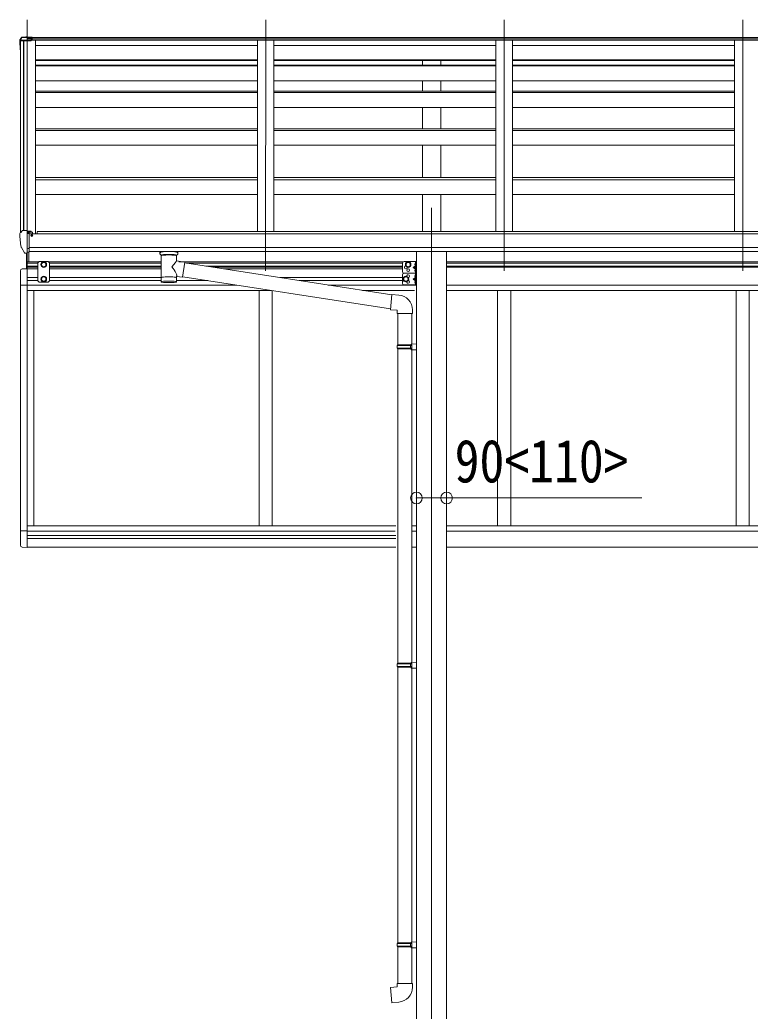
# Model space of a CAD drawing. Units: millimetres at full size, sheet at 1:35; details may follow other scales. Extents: x -9783 to 9892, y -6828 to 6752.
# Drawn here: x 2076 to 4269, y -944 to 2034 of the extents above; entities that cross this region are included whole.
import ezdxf
from ezdxf.enums import TextEntityAlignment as Align

# ---------------------------------------------------------------- set-up
doc = ezdxf.new("R2010")
doc.units = ezdxf.units.MM
doc.header["$LTSCALE"] = 35
doc.header["$PDMODE"] = 32
doc.header["$PDSIZE"] = 35
for name, color, linetype, lineweight in [('0-1_本体', 4, 'Continuous', 9), ('0-2_部品', 7, 'Continuous', 9), ('0-8_PARTS2', 2, 'Continuous', 9), ('0-A_寸法', 6, 'Continuous', 9), ('1-1_GLASS', 4, 'Continuous', 9), ('1-2_GLASS_SEAL', 7, 'Continuous', 9)]:
    doc.layers.add(name, color=color, linetype=linetype, lineweight=lineweight)
doc.styles.add('ＭＳ ゴシック', font='')
doc.styles.get('ＭＳ ゴシック').set_extended_font_data('MS Gothic')

msp = doc.modelspace()

# ---------------------------------------------------------------- linework, layer by layer
at = {"layer": '0-1_本体'}
for p, q in [((2078.1, 1969.88), (2078.08, 1394.75)), ((2079.04, 1970.72), (2086.87, 1971.13)), ((2087.08, 1971.14), (2087.08, 1401.29)), ((2087.78, 1401.29), (2087.78, 1971.14)), ((7814.08, 1973.61), (2110.09, 1973.61)), ((7814.08, 1972.7), (2110.09, 1972.7)), ((2113.59, 1980.81), (7810.58, 1980.81)), ((7810.58, 1979.23), (2113.59, 1979.23)), ((2123.08, 1972.7), (2123.08, 1391.48)), ((2789.08, 1972.7), (2789.08, 1397.9)), ((2839.08, 1972.7), (2839.08, 1397.9)), ((3505.08, 1972.7), (3505.08, 1397.9)), ((3555.08, 1972.7), (3555.08, 1397.9)), ((4221.08, 1972.7), (4221.08, 1397.9)), ((2789.08, 1957.5), (2123.08, 1957.5)), ((3505.08, 1957.5), (2839.08, 1957.5)), ((4221.08, 1957.5), (3555.08, 1957.5)), ((2789.08, 1913.97), (2123.08, 1913.97)), ((2789.08, 1912.89), (2123.08, 1912.89)), ((2789.08, 1911.59), (2123.08, 1911.59)), ((3505.08, 1913.97), (2839.08, 1913.97)), ((3505.08, 1912.89), (2839.08, 1912.89)), ((3505.08, 1911.59), (2839.08, 1911.59)), ((3284.58, 1898.4), (3284.58, 1911.59)), ((3339.58, 1898.4), (3339.58, 1911.59)), ((4221.08, 1913.97), (3555.08, 1913.97)), ((4221.08, 1912.89), (3555.08, 1912.89)), ((4221.08, 1911.59), (3555.08, 1911.59)), ((2123.08, 1898.4), (2789.08, 1898.4)), ((2123.08, 1895.82), (2789.08, 1895.82)), ((2839.08, 1898.4), (3505.08, 1898.4)), ((2839.08, 1895.82), (3505.08, 1895.82)), ((3555.08, 1898.4), (4221.08, 1898.4)), ((3555.08, 1895.82), (4221.08, 1895.82)), ((2123.08, 1851.08), (2789.08, 1851.08)), ((2839.08, 1851.08), (3505.08, 1851.08)), ((3284.58, 1819.61), (3284.58, 1851.08)), ((3339.58, 1819.61), (3339.58, 1851.08)), ((3555.08, 1851.08), (4221.08, 1851.08)), ((2123.08, 1819.61), (2789.08, 1819.61)), ((2839.08, 1819.61), (3505.08, 1819.61)), ((3555.08, 1819.61), (4221.08, 1819.61)), ((2123.08, 1815.63), (2789.08, 1815.63)), ((2839.08, 1815.63), (3505.08, 1815.63)), ((3555.08, 1815.63), (4221.08, 1815.63)), ((2123.08, 1771.18), (2789.08, 1771.18)), ((2839.08, 1771.18), (3505.08, 1771.18)), ((3284.58, 1706.75), (3284.58, 1771.18)), ((3339.58, 1706.75), (3339.58, 1771.18)), ((3555.08, 1771.18), (4221.08, 1771.18)), ((2123.08, 1706.75), (2789.08, 1706.75)), ((2123.08, 1701.38), (2789.08, 1701.38)), ((2839.08, 1706.75), (3505.08, 1706.75)), ((2839.08, 1701.38), (3505.08, 1701.38)), ((3555.08, 1706.75), (4221.08, 1706.75)), ((3555.08, 1701.38), (4221.08, 1701.38)), ((2123.08, 1657.32), (2789.08, 1657.32)), ((2839.08, 1657.32), (3505.08, 1657.32)), ((3284.58, 1560.12), (3284.58, 1657.32)), ((3339.58, 1560.12), (3339.58, 1657.32)), ((3555.08, 1657.32), (4221.08, 1657.32)), ((2123.08, 1560.12), (2789.08, 1560.12)), ((2123.08, 1553.36), (2789.08, 1553.36)), ((2839.08, 1560.12), (3505.08, 1560.12)), ((2839.08, 1553.36), (3505.08, 1553.36)), ((3555.08, 1560.12), (4221.08, 1560.12)), ((3555.08, 1553.36), (4221.08, 1553.36)), ((2123.08, 1509.79), (2789.08, 1509.79)), ((2839.08, 1509.79), (3505.08, 1509.79)), ((3284.58, 1397.9), (3284.58, 1509.79)), ((3339.58, 1397.9), (3339.58, 1509.79)), ((3555.08, 1509.79), (4221.08, 1509.79)), ((7819.58, 1391.48), (2104.58, 1391.48)), ((7796.08, 1397.9), (2128.08, 1397.9)), ((2128.08, 1391.48), (2128.08, 1397.82)), ((2104.58, 1349.89), (7819.58, 1349.89)), ((7819.58, 1338.04), (2104.58, 1338.12)), ((3266.88, 1338.1), (3266.88, -1518.88)), ((3357.28, 1338.1), (3357.28, -1518.88))]:
    msp.add_line(p, q, dxfattribs=at)
msp.add_circle((2112.06, 1386.38), 3, dxfattribs=at)
msp.add_arc((2079.09, 1969.72), 1, 93, 173.32986, dxfattribs=at)
at = {"layer": '0-2_部品'}
for p, q in [((2076.09, 1973.32), (2076.09, 1969.23)), ((2076.09, 1968.55), (2076.09, 1969.23)), ((2081.11, 1981.47), (2076.63, 1975.04)), ((2076.63, 1975.04), (2076.63, 1971.52)), ((2077.59, 1968.55), (2077.59, 1969.23)), ((2082.29, 1980.03), (2077.87, 1972.62)), ((2086.98, 1973.3), (2078.93, 1972.91)), ((2086.98, 1972.64), (2078.93, 1972.22)), ((2079.01, 1970.72), (2087.02, 1971.14)), ((2088.12, 1982.27), (2081.87, 1981.89)), ((2082.29, 1980.03), (2098.09, 1980.87)), ((2082.43, 1981.16), (2082.43, 1980.43)), ((2086.98, 1972.64), (2110.09, 1974.04)), ((2087.02, 1971.14), (2110.09, 1971.14)), ((2098.09, 1982.88), (2094.05, 1982.64)), ((2098.09, 1982.11), (2098.09, 1982.88)), ((2113.59, 1981.94), (2098.09, 1982.88)), ((2098.09, 1982.88), (2098.09, 1982.11)), ((2098.09, 1982.11), (2098.09, 1981.39)), ((2098.09, 1978.47), (2098.09, 1980.87)), ((2113.59, 1980.05), (2098.09, 1980.87)), ((2113.59, 1977.65), (2110.09, 1977.83)), ((2113.59, 1976.35), (2110.09, 1976.35)), ((2110.09, 1974.04), (2110.09, 1971.14)), ((2113.59, 1981.94), (2113.59, 1981.17)), ((2113.59, 1981.17), (2113.59, 1980.44)), ((2113.59, 1980.44), (2113.59, 1980.05)), ((2113.59, 1980.05), (2113.59, 1977.65)), ((2113.59, 1976.35), (2113.59, 1977.65)), ((2082.99, 1400.73), (2078.93, 1394.92)), ((2098.08, 1332.79), (2098.08, 1401.29)), ((2099.58, 1400.38), (2098.08, 1400.38)), ((2099.58, 1400.38), (2099.58, 1394.21)), ((2109.26, 1398.88), (2099.58, 1399.6)), ((2076.08, 1391.92), (2076.08, 1391.29)), ((2104.58, 1391.56), (2098.08, 1391.96)), ((2099.58, 1396.61), (2113.58, 1396.55)), ((2109.06, 1386.38), (2109.58, 1386.38)), ((2109.58, 1386.38), (2109.88, 1386.38)), ((2110.08, 1396.57), (2110.08, 1398.46)), ((2114.58, 1395.44), (2114.58, 1391.48)), ((2090.46, 1334.61), (2080.71, 1349.99)), ((2096.58, 1332.89), (2092.87, 1333.11)), ((2096.58, 1332.89), (2098.08, 1332.79)), ((2098.08, 1334.99), (2098.58, 1334.99)), ((2098.58, 1334.99), (2099.08, 1335.99)), ((2104.58, 1335.99), (2099.08, 1335.99)), ((2496.58, 1332), (2496.58, 1338.11)), ((2500.68, 1327.5), (2500.67, 1247.2)), ((2546.48, 1309.92), (2546.48, 1327.51)), ((2550.58, 1332), (2550.58, 1338.11)), ((2571.7, 1306.02), (2546.48, 1309.93)), ((2571.7, 1306.02), (2564.68, 1260.76)), ((3192.81, 1207.6), (2571.39, 1304)), ((2546.5, 1247.2), (2546.48, 1263.83)), ((2546.48, 1263.58), (2564.68, 1260.76)), ((3189.15, 1165.66), (2564.95, 1262.5)), ((3213.81, 1207.53), (3192.97, 1209.36)), ((3254.88, 1151.79), (3254.88, 1162.71)), ((3208.88, 1151.79), (3254.88, 1151.79)), ((3210.88, 1151.79), (3210.88, 1057.65)), ((3252.88, 1151.79), (3252.88, 1060.21)), ((3208.88, 1055.65), (3209.88, 1057.65)), ((3208.88, 1055.65), (3252.88, 1055.65)), ((3208.88, 1055.65), (3208.88, 1047.65)), ((3208.88, 1047.65), (3252.88, 1047.65)), ((3208.88, 1047.65), (3209.88, 1045.65)), ((3209.88, 1057.65), (3252.88, 1057.65)), ((3209.88, 1045.65), (3252.88, 1045.65)), ((3210.88, 1045.65), (3210.88, 101.46)), ((3248.41, 1055.65), (3247.98, 1057.65)), ((3250.88, 1060.15), (3266.88, 1060.62)), ((3250.88, 1058.15), (3250.88, 1060.15)), ((3250.88, 1058.15), (3252.88, 1058.15)), ((3250.88, 1043.15), (3250.88, 1045.15)), ((3250.88, 1043.15), (3266.88, 1042.68)), ((3252.88, 1043.09), (3252.88, 104.02)), ((3266.88, 1060.62), (3266.88, 1042.68)), ((3208.88, 99.46), (3209.88, 101.46)), ((3208.88, 99.46), (3208.88, 91.46)), ((3208.88, 99.46), (3252.88, 99.46)), ((3208.88, 91.46), (3209.88, 89.46)), ((3208.88, 91.46), (3252.88, 91.46)), ((3209.88, 101.46), (3252.88, 101.46)), ((3209.88, 89.46), (3252.88, 89.46)), ((3210.88, 89.46), (3210.88, -738.73)), ((3248.41, 99.46), (3247.98, 101.46)), ((3248.41, 91.46), (3247.98, 89.46)), ((3248.41, 99.46), (3248.41, 91.46)), ((3250.88, 103.96), (3266.88, 104.43)), ((3250.88, 101.96), (3250.88, 103.96)), ((3250.88, 101.96), (3252.88, 101.96)), ((3252.88, 88.96), (3252.88, 101.96)), ((3266.88, 104.43), (3266.88, 86.49)), ((3250.88, 86.96), (3250.88, 88.96)), ((3250.88, 88.96), (3252.88, 88.96)), ((3250.88, 86.96), (3266.88, 86.49)), ((3252.88, 86.9), (3252.88, -736.17)), ((3208.88, -740.73), (3209.88, -738.73)), ((3208.88, -740.73), (3208.88, -748.73)), ((3208.88, -740.73), (3252.88, -740.73)), ((3209.88, -738.73), (3252.88, -738.73)), ((3248.41, -740.73), (3247.98, -738.73)), ((3248.41, -740.73), (3248.41, -748.73)), ((3250.88, -736.23), (3266.88, -735.76)), ((3250.88, -738.23), (3250.88, -736.23)), ((3250.88, -738.23), (3252.88, -738.23)), ((3252.88, -751.23), (3252.88, -738.23)), ((3266.88, -735.76), (3266.88, -753.7)), ((3208.88, -748.73), (3209.88, -750.73)), ((3208.88, -748.73), (3252.88, -748.73)), ((3209.88, -750.73), (3252.88, -750.73)), ((3210.88, -750.73), (3210.88, -860.73)), ((3248.41, -748.73), (3247.98, -750.73)), ((3250.88, -753.23), (3250.88, -751.23)), ((3250.88, -751.23), (3252.88, -751.23)), ((3250.88, -753.23), (3266.88, -753.7)), ((3252.88, -753.29), (3252.88, -860.73)), ((3254.88, -860.73), (3254.88, -871.64)), ((3188.96, -872.47), (3208.88, -870.73)), ((3192.97, -918.3), (3188.96, -872.47)), ((3213.81, -916.47), (3192.97, -918.3))]:
    msp.add_line(p, q, dxfattribs=at)
for points in [[(2081.87, 1981.89), (2081.99, 1981.89), (2082.33, 1981.67), (2082.43, 1981.16)], [(2082.43, 1980.43), (2082.37, 1980.22), (2082.29, 1980.03)], [(2086.98, 1973.3), (2110.09, 1974.68), (2110.09, 1974.04)], [(2098.09, 1980.87), (2098.09, 1981.39), (2098.09, 1982.11)], [(2098.09, 1978.47), (2110.09, 1978.05), (2110.09, 1974.68)], [(2098.08, 1401.29), (2086.08, 1401.29), (2083.75, 1401.15)], [(2104.58, 1335.99), (2104.58, 1394.21), (2099.58, 1394.21)], [(2109.26, 1398.88), (2109.43, 1398.86), (2109.58, 1398.83), (2109.73, 1398.79), (2109.85, 1398.73), (2109.95, 1398.67), (2110.02, 1398.61), (2110.07, 1398.54), (2110.08, 1398.46)], [(2109.88, 1387.57), (2109.88, 1386.38), (2114.58, 1386.38)], [(2114.58, 1387.99), (2114.58, 1386.38), (2115.06, 1386.38)], [(2098.08, 1346.68), (2101.25, 1347.09), (2104.58, 1347.52)], [(2496.62, 1331.94), (2496.6, 1332.29), (2496.84, 1333.25), (2497.36, 1334.14), (2498.17, 1334.97), (2499.28, 1335.77), (2500.68, 1336.5)], [(2496.62, 1332.05), (2496.6, 1331.7), (2496.84, 1330.74), (2497.36, 1329.86), (2498.17, 1329.02), (2499.28, 1328.22), (2500.68, 1327.5)], [(2546.48, 1336.48), (2546.72, 1336.39), (2548.07, 1335.66), (2549.18, 1334.81), (2549.94, 1333.94), (2550.4, 1333.04), (2550.57, 1332.16)], [(2546.48, 1327.51), (2546.72, 1327.6), (2548.07, 1328.34), (2549.18, 1329.18), (2549.94, 1330.05), (2550.4, 1330.95), (2550.57, 1331.83)], [(3192.97, 1209.36), (3188.96, 1163.53), (3208.88, 1161.79), (3208.88, 1151.79)], [(3248.41, 1055.65), (3248.41, 1047.65), (3247.98, 1045.65)], [(3250.88, 1045.15), (3252.88, 1045.15), (3252.88, 1058.15)], [(3208.88, -870.73), (3208.88, -860.73), (3254.88, -860.73)]]:
    msp.add_lwpolyline(points, dxfattribs=at)
for centre, radius, start, end in [((2079.08, 1969.23), 2.99, 92.88363, 179.89821), ((2276.58, 1968.55), 200.5, 180.00038, 188.11165), ((2079.35, 1969.71), 3.27, 116.90088, 146.38921), ((2276.59, 1968.9), 199.01, 180.00039, 184.08805), ((2276.59, 1968.55), 199.01, 180.00039, 184.08802), ((2079.09, 1969.23), 1.5, 92.88363, 179.89821), ((2081.93, 1980.89), 1, 93.49169, 145.07667), ((2078.66, 2185.72), 203.67, 272.66471, 274.33431), ((2083.81, 1400.15), 1, 93.5, 145), ((2079.08, 1391.92), 3, 93, 180), ((2268.57, 1391.3), 192.49, 180.0008, 192.1233), ((2112.08, 1386.38), 2.5, 151.64236, 180), ((2112.08, 1386.38), 2.5, 0, 151.64236), ((2083.31, 1351.49), 3, 191.83348, 210), ((2093.06, 1336.11), 3, 210, 266.5), ((2513.65, 1286.78), 51.38, 92.46126, 104.61963), ((2533.54, 1286.78), 51.38, 75.38037, 87.53874), ((3209.88, 1162.71), 45, 0, 85), ((3209.88, -871.64), 45, 275, 0)]:
    msp.add_arc(centre, radius, start, end, dxfattribs=at)
for centre, major_axis, ratio, start_param, end_param in [((2079.09, 1973.32), (0, -3.01), 0.996195, 4.1015237, 4.712389), ((2079.09, 1969.36), (-0.11, 3.55), 0.844901, 0.0150814, 0.3799029), ((2113.58, 1395.45), (-0.02, 1.1), 0.906239, 4.6917496, 6.2625459), ((2523.58, 1326.3), (-22.91, -0.42), 0.072511, 4.711586, 6.2823824), ((2523.61, 1327.93), (-22.91, -0.42), 0.072511, 4.711586, 6.2823824), ((2523.56, 1327.93), (22.92, -0.42), 0.07247, 0.0008089, 1.5716053), ((2523.56, 1326.3), (22.92, -0.42), 0.07247, 0.0008089, 1.5716053), ((2534.58, 1332), (16, 0), 0.361356, 0, 0.0194874), ((2534.58, 1332), (16, 0), 0.361356, 6.2636979, 6.2831853), ((2523.58, 1290.37), (-22.81, 26.62), 0.234429, 3.1563334, 4.5976381), ((2526.14, 1287.73), (20.32, 22.25), 0.045535, 4.9756507, 6.2441899), ((2523.58, 1259.64), (22.91, 0), 0.122865, 6.2831853, 9.424778), ((2523.58, 1247.2), (22.92, 0), 0.101955, 6.2829723, 9.4248207), ((2523.58, 1247.2), (22.92, 0), 0.101955, 3.1415499, 6.2833984)]:
    msp.add_ellipse(centre, major_axis=major_axis, ratio=ratio, start_param=start_param, end_param=end_param, dxfattribs=at)
at = {"layer": '0-8_PARTS2'}
for p, q in [((2098.09, 2034.13), (2098.08, 1280.35)), ((2814.09, 2034.13), (2814.08, 1280.35)), ((3530.09, 2034.13), (3530.08, 1280.35)), ((4246.09, 2034.13), (4246.08, 1280.35)), ((3312.08, 1469.16), (3312.08, -1736.87))]:
    msp.add_line(p, q, dxfattribs=at)
at = {"layer": '0-A_寸法'}
for p, q in [((3266.88, 597.89), (3357.28, 597.89)), ((3357.28, 597.89), (3943.46, 597.89))]:
    msp.add_line(p, q, dxfattribs=at)
for p in [(3266.88, 597.89), (3357.28, 597.89)]:
    msp.add_point(p, dxfattribs=at)
at = {"layer": '1-1_GLASS'}
for p, q in [((2098.08, 1306.79), (2133.58, 1306.79)), ((2098.08, 1303.29), (2130.58, 1303.29)), ((2098.08, 1294.29), (2130.58, 1294.29)), ((2098.08, 1290.79), (2130.58, 1290.79)), ((2098.08, 1286.49), (2098.08, 1046.29)), ((2130.58, 1285.79), (2098.08, 1285.79)), ((2162.58, 1306.79), (2500.68, 1306.79)), ((2165.58, 1303.29), (2500.68, 1303.29)), ((2165.58, 1294.29), (2500.68, 1294.29)), ((2165.58, 1290.79), (2500.67, 1290.79)), ((2500.67, 1285.79), (2165.58, 1285.79)), ((2553.39, 1306.79), (3226.88, 1306.79)), ((2575.95, 1303.29), (3224.91, 1303.29)), ((2633.97, 1294.29), (3224.88, 1294.29)), ((2656.53, 1290.79), (3224.88, 1290.79)), ((2906.16, 1285.79), (2688.76, 1285.79)), ((3224.88, 1285.79), (2906.16, 1285.79)), ((3357.28, 1306.79), (6566.88, 1306.79)), ((3357.28, 1303.29), (6566.88, 1303.29)), ((3357.28, 1294.29), (6566.88, 1294.29)), ((3357.28, 1290.79), (6566.88, 1290.79)), ((2098.08, 1259.79), (2130.58, 1259.79)), ((2098.08, 1250.79), (2130.58, 1250.79)), ((2165.58, 1259.79), (2500.67, 1259.79)), ((2165.58, 1250.79), (2500.67, 1250.79)), ((2546.5, 1250.79), (2640.4, 1250.79)), ((2856.35, 1259.79), (3224.88, 1259.79)), ((2914.36, 1250.79), (3224.88, 1250.79)), ((2078.08, 1237.09), (2078.08, 1095.49)), ((2078.08, 1221.29), (2078.08, 498.49)), ((2727.42, 1237.29), (2098.08, 1237.29)), ((2830.55, 1221.29), (2098.08, 1221.29)), ((2098.08, 1221.29), (2098.08, 449.29)), ((2118.08, 1221.29), (2118.08, 1111.29)), ((2118.08, 1221.29), (2118.08, 514.29)), ((2794.08, 1221.29), (2794.08, 1111.29)), ((2794.08, 514.29), (2794.08, 1221.29)), ((2834.08, 514.29), (2834.08, 1221.29)), ((3001.38, 1237.29), (3266.88, 1237.29)), ((3261.18, 1221.29), (3104.51, 1221.29)), ((3357.28, 1237.29), (6566.88, 1237.29)), ((3357.28, 1221.29), (6566.88, 1221.29)), ((3510.08, 1221.29), (3510.08, 1111.29)), ((3510.08, 514.29), (3510.08, 1221.29)), ((3550.08, 1221.29), (3550.08, 1111.29)), ((3550.08, 514.29), (3550.08, 1221.29)), ((4226.08, 1221.29), (4226.08, 1111.29)), ((4226.08, 1221.29), (4226.08, 514.29)), ((4266.08, 1221.29), (4266.08, 1111.29)), ((4266.08, 1221.29), (4266.08, 514.29)), ((2834.08, 1220.75), (2834.08, 1111.29)), ((2098.08, 514.29), (3205.18, 514.29)), ((3252.88, 514.29), (3266.88, 514.29)), ((3357.28, 514.29), (6566.88, 514.29)), ((2098.08, 498.29), (3203.18, 498.29)), ((2098.08, 484.79), (3205.18, 484.79)), ((3252.88, 498.29), (3266.88, 498.29)), ((3357.28, 498.29), (6566.88, 498.29)), ((2098.08, 475.79), (3205.18, 475.79)), ((2098.08, 449.79), (3205.18, 449.79)), ((3252.88, 449.79), (3266.88, 449.79)), ((3357.28, 449.79), (6566.88, 449.79))]:
    msp.add_line(p, q, dxfattribs=at)
at = {"layer": '1-2_GLASS_SEAL'}
for p, q in [((2096.58, 1286.58), (2096.58, 1333.18)), ((2098.08, 1286.58), (2098.08, 1333.09)), ((2103.58, 1307.09), (2103.58, 1336.29)), ((2098.08, 1286.59), (2082.8, 1285.79)), ((2134.58, 1308.09), (2130.58, 1304.09)), ((2130.58, 1304.09), (2130.58, 1250.59)), ((2161.58, 1308.09), (2134.58, 1308.09)), ((2161.58, 1308.09), (2165.58, 1304.09)), ((2165.58, 1250.59), (2165.58, 1304.09)), ((3224.88, 1303.09), (3224.88, 1278.09)), ((3229.88, 1308.09), (3266.88, 1308.09)), ((3264.38, 1290.59), (3257.38, 1290.59)), ((3263.88, 1303.59), (3263.08, 1303.45)), ((3263.88, 1295.59), (3263.08, 1295.73)), ((3263.88, 1285.59), (3263.08, 1285.45)), ((3263.88, 1295.59), (3264.38, 1295.68)), ((3264.38, 1308.09), (3264.38, 1273.09)), ((3266.88, 1308.09), (3266.88, 1273.09)), ((2077.58, 1280.3), (2077.58, 1237.39)), ((2148.08, 1263.1), (2141.58, 1259.34)), ((2141.58, 1259.34), (2141.58, 1251.84)), ((2141.58, 1251.84), (2148.08, 1248.08)), ((2154.58, 1259.34), (2148.08, 1263.1)), ((2148.08, 1248.08), (2154.58, 1251.84)), ((2154.58, 1251.84), (2154.58, 1259.34)), ((3224.88, 1268.09), (3224.88, 1243.09)), ((3229.88, 1273.09), (3266.88, 1273.09)), ((3229.88, 1273.09), (3266.88, 1273.09)), ((3264.38, 1255.59), (3257.38, 1255.59)), ((3263.88, 1277.59), (3263.08, 1277.73)), ((3263.88, 1268.59), (3263.08, 1268.45)), ((3263.88, 1260.59), (3263.08, 1260.73)), ((3263.88, 1277.59), (3264.38, 1277.68)), ((3263.88, 1260.59), (3264.38, 1260.68)), ((3264.38, 1273.09), (3264.38, 1238.09)), ((3266.88, 1273.09), (3266.88, 1238.09)), ((2098.08, 1237.39), (2077.58, 1237.39)), ((2134.58, 1246.59), (2130.58, 1250.59)), ((2161.58, 1246.59), (2134.58, 1246.59)), ((2161.58, 1246.59), (2165.58, 1250.59)), ((3229.88, 1238.09), (3266.88, 1238.09)), ((3263.88, 1250.59), (3263.08, 1250.45)), ((3263.88, 1242.59), (3263.08, 1242.73)), ((3263.88, 1242.59), (3264.38, 1242.68)), ((2098.08, 498.78), (2077.58, 498.78)), ((2077.58, 455.88), (2077.58, 498.78)), ((2098.08, 449.58), (2082.8, 450.39))]:
    msp.add_line(p, q, dxfattribs=at)
for points in [[(2141.58, 1302.84), (2148.08, 1306.6), (2154.58, 1302.84)], [(2154.58, 1302.84), (2154.58, 1295.34), (2148.08, 1291.58), (2141.58, 1295.34), (2141.58, 1302.84)], [(3264.38, 1295.59), (3257.38, 1290.59), (3264.38, 1285.59)], [(3264.77, 1299.59), (3264.14, 1300.78), (3261.9, 1301.89)], [(3264.77, 1299.59), (3264.14, 1298.4), (3261.9, 1297.29)], [(3264.77, 1281.59), (3264.14, 1282.78), (3261.9, 1283.89)], [(3264.77, 1281.59), (3264.14, 1280.4), (3261.9, 1279.29)], [(3263.88, 1295.59), (3263.88, 1303.59), (3264.38, 1303.5), (3264.38, 1295.68)], [(3263.88, 1277.59), (3263.88, 1285.59), (3264.38, 1285.5), (3264.38, 1277.68)], [(3264.38, 1260.59), (3257.38, 1255.59), (3264.38, 1250.59)], [(3264.77, 1264.59), (3264.14, 1265.78), (3261.9, 1266.89)], [(3264.77, 1264.59), (3264.14, 1263.4), (3261.9, 1262.29)], [(3263.88, 1260.59), (3263.88, 1268.59), (3264.38, 1268.5), (3264.38, 1260.68)], [(3264.77, 1246.59), (3264.14, 1247.78), (3261.9, 1248.89)], [(3264.77, 1246.59), (3264.14, 1245.4), (3261.9, 1244.29)], [(3263.88, 1242.59), (3263.88, 1250.59), (3264.38, 1250.5), (3264.38, 1242.68)]]:
    msp.add_lwpolyline(points, dxfattribs=at)
for points in [[(3241.88, 1291.58), (3248.38, 1295.34), (3248.38, 1302.84), (3241.88, 1306.6), (3235.38, 1302.84), (3235.38, 1295.34)], [(3234.88, 1248.08), (3241.38, 1251.84), (3241.38, 1259.34), (3234.88, 1263.1), (3228.38, 1259.34), (3228.38, 1251.84)]]:
    msp.add_lwpolyline(points, close=True, dxfattribs=at)
for centre, radius in [((2148.08, 1299.09), 8.5), ((2148.08, 1299.09), 7.5), ((2148.08, 1299.09), 6.5), ((3241.88, 1299.09), 8.5), ((3241.88, 1299.09), 7.5), ((3241.88, 1299.09), 6.5), ((3241.88, 1282.09), 4.25), ((2148.08, 1255.59), 8.5), ((2148.08, 1255.59), 7.5), ((2148.08, 1255.59), 6.5), ((3234.88, 1255.59), 8.5), ((3234.88, 1255.59), 7.5), ((3234.88, 1255.59), 6.5)]:
    msp.add_circle(centre, radius, dxfattribs=at)
for centre, radius, start, end in [((2083.08, 1280.3), 5.5, 93, 180), ((3229.88, 1303.09), 5, 90, 180), ((3234.88, 1290.59), 4.25, 94.76077, 6.29431), ((3267.98, 1299.59), 6.5, 147.94412, 212.05588), ((3267.98, 1281.59), 6.5, 147.94412, 212.05588), ((3263.24, 1302.56), 0.9, 100, 147.94412), ((3263.24, 1296.62), 0.9, 212.05588, 260), ((3263.24, 1284.56), 0.9, 100, 147.94412), ((3229.88, 1278.09), 5, 180, 270), ((3229.88, 1268.09), 5, 90, 180), ((3241.88, 1264.09), 4.25, 274.76077, 186.29431), ((3241.88, 1247.09), 4.25, 173.70569, 85.23923), ((3267.98, 1264.59), 6.5, 147.94412, 212.05588), ((3263.24, 1278.62), 0.9, 212.05588, 260), ((3263.24, 1267.56), 0.9, 100, 147.94412), ((3263.24, 1261.62), 0.9, 212.05588, 260), ((3229.88, 1243.09), 5, 180, 270), ((3267.98, 1246.59), 6.5, 147.94412, 212.05588), ((3263.24, 1249.56), 0.9, 100, 147.94412), ((3263.24, 1243.62), 0.9, 212.05588, 260), ((2083.08, 455.88), 5.5, 180, 267)]:
    msp.add_arc(centre, radius, start, end, dxfattribs=at)

# ---------------------------------------------------------------- texts
at = {"layer": '0-A_寸法', "color": 7, "style": 'ＭＳ ゴシック', "width": 0.85}
msp.add_text('90<110>', height=129, dxfattribs=at).set_placement((3381.28, 605.89), align=Align.BOTTOM_LEFT)

doc.saveas('drawing.dxf')
